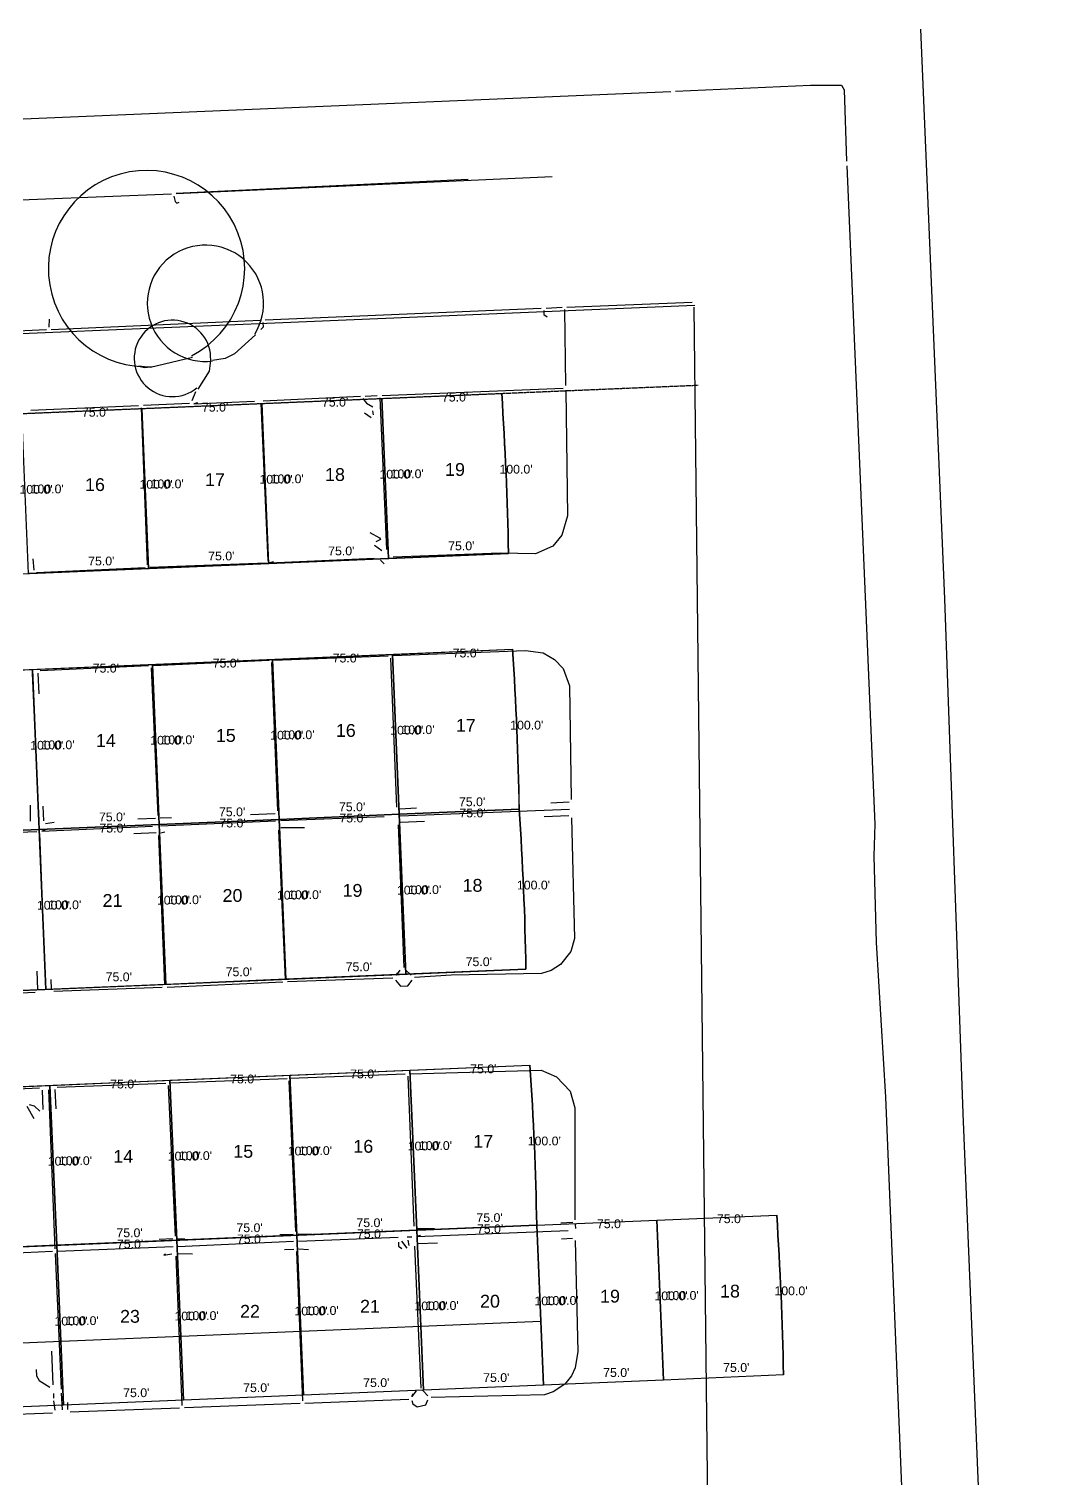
# Model space of a CAD drawing. Extents: x -873 to 1838, y -2955 to 263.
# Drawn here: x 1209 to 1838, y -665 to 241 of the extents above; entities that cross this region are included whole.
import ezdxf

# ---------------------------------------------------------------- set-up
doc = ezdxf.new("R2010")
doc.units = 0
doc.linetypes.add('DASHED', pattern=[0.75, 0.5, -0.25])
for name, color, linetype in [('BOUNDARY', 7, 'CONTINUOUS'), ('CURVE', 6, 'CONTINUOUS'), ('DIM-LABELS', 3, 'CONTINUOUS'), ('EASEMENT', 3, 'DASHED'), ('LOT_LINE', 4, 'CONTINUOUS'), ('ROW_STREET', 2, 'CONTINUOUS'), ('TEXT-LABELS', 7, 'CONTINUOUS'), ('TRACED_VECTOR', 5, 'CONTINUOUS')]:
    doc.layers.add(name, color=color, linetype=linetype)
doc.styles.get("Standard").update_dxf_attribs({"font": 'Arial'})

msp = doc.modelspace()

# ---------------------------------------------------------------- linework, layer by layer
at = {"layer": 'BOUNDARY'}
msp.add_line((0, 0), (1624.9335, 68.3416), dxfattribs=at)
at = {"layer": 'CURVE'}
for points in [[(1504.2731, 13.2227), (1504.6849, 6.9863), (1505.0769, 0.7486), (1505.4491, -5.4903), (1505.8013, -11.7304), (1506.1336, -17.9715), (1506.446, -24.2137), (1506.7385, -30.4569), (1507.0111, -36.7009), (1507.2637, -42.9458), (1507.4965, -49.1915), (1507.7093, -55.4379), (1507.9023, -61.6849), (1508.0753, -67.9325), (1508.2283, -74.1806), (1508.3615, -80.4292), (1508.4747, -86.6781)], [(1510.9964, -146.636), (1511.4083, -152.8724), (1511.8003, -159.1101), (1512.1724, -165.349), (1512.5246, -171.5891), (1512.8569, -177.8302), (1513.1693, -184.0724), (1513.4618, -190.3156), (1513.7344, -196.5596), (1513.9871, -202.8045), (1514.2199, -209.0502), (1514.4327, -215.2965), (1514.6256, -221.5435), (1514.7986, -227.7912), (1514.9517, -234.0393), (1515.0848, -240.2879), (1515.198, -246.5368)], [(1515.1985, -246.5477), (1515.6104, -252.7841), (1516.0024, -259.0218), (1516.3745, -265.2607), (1516.7267, -271.5007), (1517.059, -277.7419), (1517.3714, -283.9841), (1517.6639, -290.2272), (1517.9365, -296.4713), (1518.1892, -302.7162), (1518.422, -308.9618), (1518.6348, -315.2082), (1518.8277, -321.4552), (1519.0007, -327.7028), (1519.1538, -333.9509), (1519.2869, -340.1995), (1519.4001, -346.4485)], [(1521.9219, -406.4063), (1522.3338, -412.6427), (1522.7258, -418.8804), (1523.0979, -425.1193), (1523.4501, -431.3594), (1523.7824, -437.6006), (1524.0948, -443.8428), (1524.3873, -450.0859), (1524.6599, -456.33), (1524.9126, -462.5748), (1525.1453, -468.8205), (1525.3582, -475.0669), (1525.5511, -481.3139), (1525.7241, -487.5615), (1525.8771, -493.8096), (1526.0103, -500.0582), (1526.1235, -506.3072)], [(1675.9915, -500.0149), (1676.4034, -506.2513), (1676.7954, -512.489), (1677.1675, -518.7279), (1677.5197, -524.9679), (1677.852, -531.2091), (1678.1644, -537.4513), (1678.4569, -543.6944), (1678.7295, -549.9385), (1678.9822, -556.1834), (1679.2149, -562.429), (1679.4278, -568.6754), (1679.6207, -574.9224), (1679.7937, -581.17), (1679.9467, -587.4181), (1680.0799, -593.6667), (1680.1931, -599.9157)]]:
    msp.add_lwpolyline(points, dxfattribs=at)
for centre, radius, start, end in [((1282.4849, 91.1803), 61.2984, 297.2907, 273.6789), ((1319.2982, 69.5159), 36.3201, 327.7994, 277.0215), ((1298.6963, 35.0903), 23.8782, 352.9021, 309.4001), ((-451.1175, -119.0616), 1959.86, 0.9464, 3.8702), ((-444.3941, -278.9202), 1959.86, 0.9464, 3.8702), ((-440.192, -378.8319), 1959.86, 0.9464, 3.8702), ((-433.4687, -538.6906), 1959.86, 0.9464, 3.8702), ((-279.3991, -632.2991), 1959.86, 0.9464, 3.8702)]:
    msp.add_arc(centre, radius, start, end, dxfattribs=at)
at = {"layer": 'EASEMENT'}
msp.add_line((2.101, -49.9558), (1627.0345, 18.3858), dxfattribs=at)
at = {"layer": 'LOT_LINE'}
for points in [[(1354.4055, 6.9195), (1429.3393, 10.0711), (1433.5414, -89.8406), (1358.6076, -92.9921)], [(1429.3393, 10.0711), (1504.2731, 13.2227), (1504.6849, 6.9863), (1505.0769, 0.7486), (1505.4491, -5.4903), (1505.8013, -11.7304), (1506.1336, -17.9715), (1506.446, -24.2137), (1506.7385, -30.4569), (1507.0111, -36.7009), (1507.2637, -42.9458), (1507.4965, -49.1915), (1507.7093, -55.4379), (1507.9023, -61.6849), (1508.0753, -67.9325), (1508.2283, -74.1806), (1508.3615, -80.4292), (1508.4751, -86.689), (1433.5414, -89.8406)], [(1204.538, 0.6164), (1279.4718, 3.768), (1283.6739, -96.1437), (1208.7401, -99.2953)], [(1279.4718, 3.768), (1354.4055, 6.9195), (1358.6076, -92.9921), (1283.6739, -96.1437)], [(1286.1951, -156.0907), (1361.1289, -152.9391), (1365.331, -252.8508), (1290.3972, -256.0024)], [(1361.1289, -152.9391), (1436.0627, -149.7876), (1440.2647, -249.6992), (1365.331, -252.8508)], [(1436.0627, -149.7876), (1510.9964, -146.636), (1511.4083, -152.8724), (1511.8003, -159.1101), (1512.1724, -165.349), (1512.5246, -171.5891), (1512.8569, -177.8302), (1513.1693, -184.0724), (1513.4618, -190.3156), (1513.7344, -196.5596), (1513.9871, -202.8045), (1514.2199, -209.0502), (1514.4327, -215.2965), (1514.6256, -221.5435), (1514.7986, -227.7912), (1514.9517, -234.0393), (1515.0848, -240.2879), (1515.1985, -246.5477), (1440.2647, -249.6992)], [(1136.3276, -162.3938), (1211.2614, -159.2423), (1215.4635, -259.1539), (1140.5297, -262.3055)], [(1211.2614, -159.2423), (1286.1951, -156.0907), (1290.3972, -256.0024), (1215.4635, -259.1539)], [(1290.3972, -256.0024), (1365.331, -252.8508), (1369.5331, -352.7625), (1294.5993, -355.914)], [(1365.331, -252.8508), (1440.2647, -249.6992), (1444.4668, -349.6109), (1369.5331, -352.7625)], [(1440.2647, -249.6992), (1515.1985, -246.5477), (1515.6104, -252.7841), (1516.0024, -259.0218), (1516.3745, -265.2607), (1516.7267, -271.5007), (1517.059, -277.7419), (1517.3714, -283.9841), (1517.6639, -290.2272), (1517.9365, -296.4713), (1518.1892, -302.7162), (1518.422, -308.9618), (1518.6348, -315.2082), (1518.8277, -321.4552), (1519.0007, -327.7028), (1519.1538, -333.9509), (1519.2869, -340.1995), (1519.4006, -346.4593), (1444.4668, -349.6109)], [(1140.5297, -262.3055), (1215.4635, -259.1539), (1219.6656, -359.0656), (1144.7318, -362.2172)], [(1215.4635, -259.1539), (1290.3972, -256.0024), (1294.5993, -355.914), (1219.6656, -359.0656)], [(1446.9881, -409.5579), (1521.9219, -406.4063), (1522.3338, -412.6427), (1522.7258, -418.8804), (1523.0979, -425.1193), (1523.4501, -431.3594), (1523.7824, -437.6006), (1524.0948, -443.8428), (1524.3873, -450.0859), (1524.6599, -456.33), (1524.9126, -462.5748), (1525.1453, -468.8205), (1525.3582, -475.0669), (1525.5511, -481.3139), (1525.7241, -487.5615), (1525.8771, -493.8096), (1526.0103, -500.0582), (1526.124, -506.318), (1451.1902, -509.4696)], [(1222.1868, -419.0126), (1297.1206, -415.8611), (1301.3227, -515.7727), (1226.3889, -518.9243)], [(1297.1206, -415.8611), (1372.0543, -412.7095), (1376.2564, -512.6212), (1301.3227, -515.7727)], [(1372.0543, -412.7095), (1446.9881, -409.5579), (1451.1902, -509.4696), (1376.2564, -512.6212)], [(1147.2531, -422.1642), (1222.1868, -419.0126), (1226.3889, -518.9243), (1151.4552, -522.0759)], [(1451.1902, -509.4696), (1526.124, -506.318), (1530.3261, -606.2297), (1455.3923, -609.3813)], [(1526.124, -506.318), (1601.0577, -503.1664), (1605.2598, -603.0781), (1530.3261, -606.2297)], [(1601.0577, -503.1664), (1675.9915, -500.0149), (1676.4034, -506.2513), (1676.7954, -512.489), (1677.1675, -518.7279), (1677.5197, -524.9679), (1677.852, -531.2091), (1678.1644, -537.4513), (1678.4569, -543.6944), (1678.7295, -549.9385), (1678.9822, -556.1834), (1679.2149, -562.429), (1679.4278, -568.6754), (1679.6207, -574.9224), (1679.7937, -581.17), (1679.9467, -587.4181), (1680.0799, -593.6667), (1680.1936, -599.9265), (1605.2598, -603.0781)], [(1226.3889, -518.9243), (1301.3227, -515.7727), (1305.5248, -615.6844), (1230.591, -618.836)], [(1301.3227, -515.7727), (1376.2564, -512.6212), (1380.4585, -612.5328), (1305.5248, -615.6844)], [(1376.2564, -512.6212), (1451.1902, -509.4696), (1455.3923, -609.3813), (1380.4585, -612.5328)], [(1151.4552, -522.0759), (1226.3889, -518.9243), (1230.591, -618.836), (1155.6573, -621.9875)]]:
    msp.add_lwpolyline(points, close=True, dxfattribs=at)
at = {"layer": 'ROW_STREET'}
for p, q in [((216.1177, -141.0431), (1508.4751, -86.689)), ((218.6389, -200.9901), (1510.9964, -146.636)), ((227.0431, -400.8135), (1519.4006, -346.4593)), ((229.5644, -460.7605), (1521.9219, -406.4063)), ((233.7665, -560.6721), (1526.124, -506.318)), ((236.2877, -620.6191), (1528.6452, -566.265))]:
    msp.add_line(p, q, dxfattribs=at)
at = {"layer": 'TRACED_VECTOR'}
for points in [[(1765.8916, 240.8351), (1780.8592, -115.0793), (1792.2904, -436.6923), (1806.9161, -796.118), (1837.9217, -1498.4098)], [(1170.6729, 183.1693), (1609.8229, 201.8709)], [(1612.8134, 202.0051), (1697.0458, 205.7838), (1716.5288, 205.6589), (1718.1582, 202.7355), (1719.6498, 158.3541)], [(1719.7839, 155.3636), (1737.2334, -255.8751), (1736.6325, -275.8788), (1738.0505, -329.7526), (1743.8834, -426.3784), (1787.8565, -1495.6615), (1786.9043, -1496.7031), (164.6757, -1560.9867)], [(1483.4449, 146.759), (1301.0467, 138.0771), (1535.801, 148.6083)], [(1172.4327, 132.8069), (1298.0562, 137.943)], [(1299.6185, 136.5148), (1300.2734, 133.0482), (1301.315, 132.0961), (1302.7879, 132.6616)], [(1356.5266, 59.1605), (1529.0012, 66.3984)], [(1530.5635, 64.9702), (1530.6753, 62.4781), (1532.736, 61.0723)], [(1531.9917, 66.5325), (1541.96, 66.9797)], [(1543.5223, 65.5515), (1544.1512, 18.1349)], [(1544.9505, 67.1139), (1623.2243, 70.1258)], [(1624.3553, 67.1801), (1634.1667, -808.3624), (1636.4082, -925.1261), (1635.1394, -963.6383), (1636.9346, -992.5242), (1636.3179, -1001.042), (1638.2119, -1054.3949), (1639.07, -1173.7178)], [(1221.6633, 59.603), (1221.3885, 54.5964)], [(1222.9508, 53.1683), (1353.5361, 59.0264)], [(1355.0984, 57.5982), (1355.2325, 54.6077), (1353.8044, 53.0454)], [(1165.6329, 50.597), (1219.9603, 53.0341)], [(1350.4496, 49.8983), (1337.5066, 37.8311), (1331.6374, 35.0707), (1323.7075, 33.7161)], [(1311.1352, 35.6492), (1284.9427, 29.48), (1277.4218, 30.1414), (1281.4538, 29.3235), (1286.4156, 30.0455)], [(1322.2793, 32.1538), (1321.506, 27.1249), (1314.5217, 15.8243)], [(1313.0935, 14.262), (1310.8474, 8.6676)], [(1355.2959, 8.6639), (1416.1028, 11.3917)], [(1417.6651, 9.9635), (1419.7929, 7.0625), (1423.8921, 4.7493)], [(1419.0933, 11.5259), (1426.5695, 11.8613)], [(1428.1319, 10.4331), (1432.3801, -84.2661)], [(1429.56, 11.9954), (1542.723, 16.5725)], [(1544.2854, 15.1444), (1545.3037, -63.2189), (1541.8529, -75.3598), (1536.1626, -82.1075), (1525.3987, -87.0852), (1503.4013, -86.5737), (1436.591, -89.0714)], [(1210.2342, 2.6558), (1277.5205, 5.6743)], [(1279.0829, 4.2461), (1282.9892, -93.9644)], [(1280.511, 5.8084), (1309.4192, 7.1053)], [(1314.4034, 7.3289), (1311.9337, 6.7187), (1349.8133, 8.4179)], [(1353.8677, 7.1016), (1358.2725, -91.0866)], [(1418.566, 1.0144), (1422.6875, -1.7972)], [(1423.5054, 2.2348), (1424.1157, -0.2349)], [(1421.9199, -73.7481), (1428.0574, -76.9687), (1428.6005, -77.9432), (1425.6771, -79.5726)], [(1211.4025, -90.1839), (1212.214, -97.1394)], [(1361.8061, -91.9269), (1359.3364, -92.5371), (1424.629, -89.608)], [(1424.7697, -81.611), (1429.412, -84.8987)], [(1213.7763, -98.5675), (1281.561, -95.5267)], [(1284.5515, -95.3925), (1357.3427, -92.6265)], [(1428.6834, -90.9244), (1430.7889, -93.3271)], [(1286.8033, -156.7202), (1359.0737, -153.4781)], [(1362.0642, -153.344), (1433.3602, -150.645)], [(1434.9225, -152.0732), (1438.6053, -245.2995)], [(1436.3507, -150.5109), (1519.1103, -147.2977), (1530.1649, -148.7994), (1537.3439, -152.9721), (1542.5964, -158.7296), (1546.5772, -169.5382), (1547.7586, -240.4028)], [(1211.111, -161.614), (1215.2474, -253.8212)], [(1214.5999, -161.4575), (1215.1812, -174.4164)], [(1216.0281, -159.8952), (1283.8128, -156.8543)], [(1285.3751, -158.2825), (1289.5115, -250.4896)], [(1360.6361, -154.9063), (1364.2964, -247.6342)], [(1209.8161, -244.0764), (1209.7648, -254.0671)], [(1534.8668, -242.4794), (1546.3304, -241.9652)], [(1217.8355, -244.7155), (1218.2379, -253.687)], [(1277.1182, -252.5439), (1288.0834, -252.052)], [(1291.0739, -251.9178), (1298.0517, -251.6048)], [(1347.4173, -249.8896), (1362.8683, -249.1965)], [(1366.06, -253.5481), (1430.8766, -251.1398)], [(1440.6437, -246.2069), (1451.1104, -245.7374)], [(1440.8449, -250.6927), (1546.5316, -246.4509)], [(1547.7744, -251.8888), (1549.6554, -327.2168), (1547.5211, -335.3033), (1540.901, -343.591), (1535.0765, -347.3482), (1529.1626, -349.1118), (1472.7744, -350.1431), (1449.8696, -351.67)], [(1530.7612, -251.1538), (1546.2121, -250.4606)], [(1141.2516, -263.1337), (1214.0429, -260.3677)], [(1215.6052, -261.7958), (1219.4668, -359.0095)], [(1219.0047, -259.6456), (1217.0334, -260.2335), (1286.3133, -257.1256)], [(1224.7844, -254.8916), (1219.3242, -255.6359)], [(1274.5302, -261.6495), (1288.4858, -261.0235)], [(1291.2975, -256.902), (1363.0695, -253.6823)], [(1293.9684, -260.7775), (1291.4987, -261.3877)], [(1364.8331, -259.5962), (1369.0142, -352.8001)], [(1366.2612, -258.0339), (1381.2361, -257.8615)], [(1439.5956, -256.2423), (1443.0995, -345.4813)], [(1441.0238, -254.68), (1455.9763, -254.0092)], [(1290.0705, -262.9501), (1293.7533, -356.1764)], [(1213.9684, -347.7695), (1214.4826, -359.2331)], [(1222.6874, -352.872), (1222.9557, -358.853)], [(1370.5766, -354.2283), (1436.3899, -351.7753)], [(1437.9523, -353.2035), (1441.1216, -357.0567), (1445.6074, -356.8554), (1448.4414, -353.2324)], [(1440.6745, -347.0883), (1438.3165, -350.1906), (1439.2463, -348.6507)], [(1444.1634, -346.9318), (1447.8088, -350.2642)], [(1144.7713, -363.8586), (1213.0545, -360.7954)], [(1224.518, -360.2811), (1292.3251, -357.7387)], [(1295.3156, -357.6046), (1367.5861, -354.3625)], [(1297.5003, -417.4369), (1370.2915, -414.6709)], [(1371.3554, -416.1215), (1375.5813, -510.3222)], [(1372.2852, -414.5815), (1444.0796, -411.8602)], [(1445.6419, -413.2884), (1449.347, -507.0131)], [(1447.0701, -411.726), (1528.8775, -409.5544), (1538.5487, -413.6153), (1546.9482, -422.7275), (1549.9098, -433.0824), (1550.0496, -502.995)], [(1146.956, -423.691), (1215.7376, -420.6054)], [(1217.2999, -422.0336), (1217.8365, -433.9956)], [(1221.2872, -421.8547), (1225.2383, -521.062)], [(1225.2746, -421.6759), (1225.8112, -433.6379)], [(1226.7027, -420.1135), (1294.5098, -417.5711)], [(1296.0721, -418.9993), (1300.298, -513.2001)], [(1207.7564, -431.9507), (1212.1015, -439.7465)], [(1209.2069, -430.8868), (1212.2421, -431.7495), (1215.8876, -435.0819)], [(1541.1451, -504.8927), (1548.6214, -504.5573)], [(1550.1837, -505.9855), (1550.2955, -508.4775)], [(1290.3967, -515.1425), (1298.8698, -514.7624)], [(1301.8603, -514.6282), (1306.3684, -514.9254)], [(1365.68, -512.2647), (1374.1531, -511.8846)], [(1377.1436, -511.7504), (1385.6391, -511.8687)], [(1377.3449, -516.2362), (1439.6693, -513.9397)], [(1445.1519, -513.6937), (1448.1424, -513.5596)], [(1445.7398, -515.665), (1446.3947, -519.1316)], [(1450.9093, -508.4413), (1462.3953, -508.4254)], [(1453.6026, -512.8152), (1451.1329, -513.4254), (1545.8545, -509.6756)], [(1550.1325, -515.9762), (1551.7452, -585.3232), (1550.1987, -595.381), (1547.9302, -600.4769), (1543.668, -605.6623), (1536.393, -610.4835), (1530.9775, -612.2247), (1460.1352, -613.9044)], [(1541.5923, -514.861), (1548.5702, -514.548)], [(1152.0381, -525.8441), (1223.8101, -522.6244)], [(1225.3724, -524.0525), (1229.1735, -608.7834)], [(1226.8006, -522.4902), (1299.0934, -519.7466)], [(1294.3105, -524.4559), (1293.336, -524.999), (1298.2978, -524.277)], [(1302.0839, -519.6124), (1374.3544, -516.3703)], [(1302.2851, -524.0982), (1311.279, -524.1941)], [(1368.597, -521.6228), (1374.578, -521.3545)], [(1376.1403, -522.7827), (1379.823, -616.009)], [(1377.5685, -521.2203), (1383.5718, -521.4504)], [(1439.8035, -516.9302), (1439.9153, -519.4223), (1441.976, -520.8281)], [(1441.7748, -516.3423), (1444.9665, -520.6939)], [(1449.906, -519.4735), (1453.8859, -608.1917)], [(1451.8326, -517.8888), (1464.293, -517.3298)], [(1300.857, -525.6605), (1304.5397, -618.8868)], [(1223.1161, -585.083), (1224.0552, -606.0165)], [(1213.6396, -596.4954), (1213.8185, -600.4827), (1215.4479, -603.4061), (1222.1286, -607.6012)], [(1224.3011, -611.4991), (1224.4353, -614.4896)], [(1229.2853, -611.2755), (1229.7548, -621.7423)], [(1381.3854, -617.4372), (1446.2019, -615.0289)], [(1450.9625, -609.8211), (1448.1285, -613.4442), (1449.0359, -611.4058)], [(1448.2403, -615.9363), (1448.8282, -617.9076), (1451.4097, -619.7895), (1456.8475, -618.5467), (1458.2086, -615.4891)], [(1454.9498, -609.6422), (1458.0968, -612.997)], [(1156.5323, -626.0259), (1223.8409, -623.5058)], [(1224.5023, -615.9848), (1225.2691, -621.9435)], [(1233.0425, -617.1), (1233.2437, -621.5857)], [(1234.8061, -623.0139), (1303.1115, -620.4491)], [(1306.102, -620.315), (1378.3949, -617.5713)]]:
    msp.add_lwpolyline(points, dxfattribs=at)

# ---------------------------------------------------------------- texts
at = {"layer": 'DIM-LABELS'}
for s, p in [("75.0'", (1392.0195, 4.9984)), ("75.0'", (1466.9532, 8.15)), ("75.0'", (1242.152, -1.3047)), ("75.0'", (1317.0857, 1.8469)), ("100.0'", (1427.9434, -40.0318)), ("100.0'", (1434.9373, -39.7376)), ("100.0'", (1502.8772, -36.8802)), ("100.0'", (1203.1422, -49.4865)), ("100.0'", (1210.136, -49.1924)), ("100.0'", (1278.0759, -46.3349)), ("100.0'", (1285.0697, -46.0408)), ("100.0'", (1353.0097, -43.1834)), ("100.0'", (1360.0035, -42.8892)), ("75.0'", (1470.8612, -84.7679)), ("75.0'", (1246.0599, -94.2226)), ("75.0'", (1320.9937, -91.071)), ("75.0'", (1395.9274, -87.9194)), ("75.0'", (1323.8091, -158.0118)), ("75.0'", (1398.7428, -154.8603)), ("75.0'", (1473.6766, -151.7087)), ("75.0'", (1248.8753, -161.1634)), ("100.0'", (1359.733, -203.042)), ("100.0'", (1366.7269, -202.7479)), ("100.0'", (1434.6668, -199.8905)), ("100.0'", (1441.6606, -199.5963)), ("100.0'", (1509.6005, -196.7389)), ("100.0'", (1209.8655, -209.3452)), ("100.0'", (1216.8593, -209.051)), ("100.0'", (1284.7993, -206.1936)), ("100.0'", (1291.7931, -205.8995)), ("75.0'", (1402.6508, -247.7781)), ("75.0'", (1477.5846, -244.6265)), ("75.0'", (1252.7833, -254.0813)), ("75.0'", (1327.717, -250.9297)), ("75.0'", (1328.0112, -257.9235)), ("75.0'", (1402.9449, -254.7719)), ("75.0'", (1477.8787, -251.6204)), ("75.0'", (1253.0774, -261.0751)), ("100.0'", (1363.9351, -302.9537)), ("100.0'", (1370.929, -302.6596)), ("100.0'", (1438.8689, -299.8021)), ("100.0'", (1445.8627, -299.508)), ("100.0'", (1513.8026, -296.6506)), ("100.0'", (1214.0676, -309.2569)), ("100.0'", (1221.0614, -308.9627)), ("100.0'", (1289.0014, -306.1053)), ("100.0'", (1295.9952, -305.8111)), ("75.0'", (1406.8529, -347.6898)), ("75.0'", (1481.7866, -344.5382)), ("75.0'", (1256.9854, -353.9929)), ("75.0'", (1331.9191, -350.8414)), ("75.0'", (1484.6021, -411.479)), ("75.0'", (1259.8008, -420.9337)), ("75.0'", (1334.7345, -417.7822)), ("75.0'", (1409.6683, -414.6306)), ("100.0'", (1520.526, -456.5092)), ("100.0'", (1295.7247, -465.964)), ("100.0'", (1302.7186, -465.6698)), ("100.0'", (1370.6585, -462.8124)), ("100.0'", (1377.6523, -462.5182)), ("100.0'", (1445.5922, -459.6608)), ("100.0'", (1452.5861, -459.3667)), ("100.0'", (1220.791, -469.1155)), ("100.0'", (1227.7848, -468.8214)), ("75.0'", (1338.6425, -510.7)), ("75.0'", (1413.5762, -507.5485)), ("75.0'", (1488.51, -504.3969)), ("75.0'", (1488.8042, -511.3907)), ("75.0'", (1563.7379, -508.2391)), ("75.0'", (1638.6717, -505.0876)), ("75.0'", (1263.7087, -513.8516)), ("75.0'", (1264.0029, -520.8454)), ("75.0'", (1338.9366, -517.6938)), ("75.0'", (1413.8704, -514.5423)), ("100.0'", (1524.7281, -556.4209)), ("100.0'", (1531.7219, -556.1268)), ("100.0'", (1599.6618, -553.2693)), ("100.0'", (1606.6557, -552.9752)), ("100.0'", (1674.5956, -550.1178)), ("100.0'", (1299.9268, -565.8756)), ("100.0'", (1306.9206, -565.5815)), ("100.0'", (1374.8606, -562.7241)), ("100.0'", (1381.8544, -562.4299)), ("100.0'", (1449.7943, -559.5725)), ("100.0'", (1456.7882, -559.2783)), ("100.0'", (1224.9931, -569.0272)), ("100.0'", (1231.9869, -568.7331)), ("75.0'", (1567.6459, -601.157)), ("75.0'", (1642.5796, -598.0054)), ("75.0'", (1342.8446, -610.6117)), ("75.0'", (1417.7783, -607.4601)), ("75.0'", (1492.7121, -604.3086)), ("75.0'", (1267.9108, -613.7633))]:
    msp.add_text(s, height=5.5, dxfattribs=at).set_placement(p)
at = {"layer": 'TEXT-LABELS'}
for s, p in [('18', (1393.9735, -41.4605)), ('19', (1468.9072, -38.3089)), ('16', (1244.106, -47.7636)), ('17', (1319.0397, -44.6121)), ('17', (1475.6306, -198.1676)), ('15', (1325.7631, -204.4708)), ('16', (1400.6968, -201.3192)), ('14', (1250.8293, -207.6223)), ('20', (1329.9652, -304.3824)), ('19', (1404.8989, -301.2309)), ('18', (1479.8327, -298.0793)), ('21', (1255.0314, -307.534)), ('17', (1486.556, -457.938)), ('14', (1261.7548, -467.3927)), ('15', (1336.6885, -464.2411)), ('16', (1411.6223, -461.0895)), ('18', (1640.6256, -551.5465)), ('20', (1490.7581, -557.8496)), ('19', (1565.6919, -554.6981)), ('23', (1265.9569, -567.3043)), ('22', (1340.8906, -564.1528)), ('21', (1415.8244, -561.0012))]:
    msp.add_text(s, height=8, dxfattribs=at).set_placement(p)

doc.saveas('drawing.dxf')
